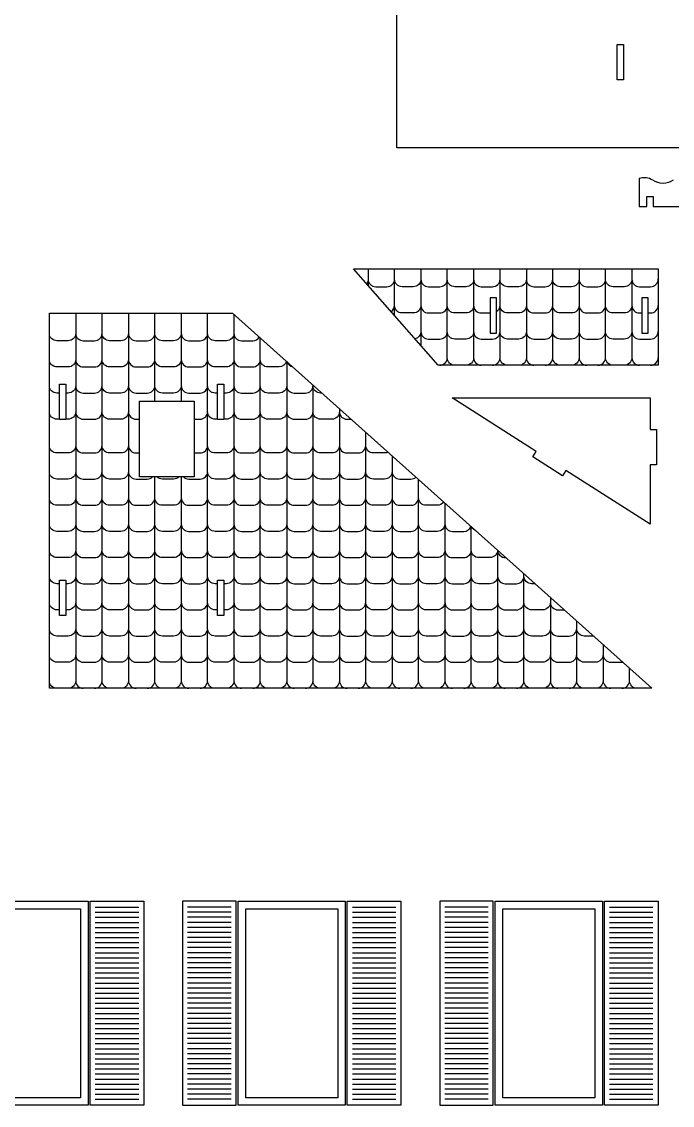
# Model space of a CAD drawing. Extents: x 9656 to 9770, y 1091 to 1154.
# Drawn here: x 9712.41 to 9725.29, y 1091.99 to 1113.43 of the extents above; entities that cross this region are included whole.
import ezdxf

# ---------------------------------------------------------------- set-up
doc = ezdxf.new("R2010")
doc.units = 0
doc.header["$MEASUREMENT"] = 0
doc.layers.add('LAYER_1', color=18, linetype='CONTINUOUS')

msp = doc.modelspace()

# ---------------------------------------------------------------- linework, layer by layer
at = {"layer": 'LAYER_1'}
for points in [[(9734.534, 1110.934), (9719.836, 1110.934), (9719.836, 1114.562), (9734.534, 1114.562)], [(9724.198, 1112.984), (9724.323, 1112.984), (9724.323, 1112.284), (9724.198, 1112.284)], [(9720.652, 1106.634), (9718.98, 1108.544), (9725.008, 1108.544), (9725.008, 1106.634)], [(9721.808, 1107.97), (9721.683, 1107.97), (9721.683, 1107.27), (9721.808, 1107.27)], [(9724.808, 1107.97), (9724.683, 1107.97), (9724.683, 1107.27), (9724.808, 1107.27)], [(9712.96, 1100.241), (9712.96, 1107.666), (9716.587, 1107.666), (9724.885, 1100.241)], [(9713.16, 1105.56), (9713.16, 1106.26), (9713.285, 1106.26), (9713.285, 1105.56)], [(9716.285, 1105.56), (9716.285, 1106.26), (9716.41, 1106.26), (9716.41, 1105.56)], [(9714.743, 1105.922), (9715.826, 1105.922), (9715.826, 1104.424), (9714.743, 1104.424)], [(9724.971, 1104.665), (9724.846, 1104.665), (9724.846, 1103.489), (9723.182, 1104.55), (9723.115, 1104.444), (9722.525, 1104.821), (9722.592, 1104.926), (9720.929, 1105.987), (9724.846, 1105.987), (9724.846, 1105.365), (9724.971, 1105.365)], [(9713.16, 1102.379), (9713.285, 1102.379), (9713.285, 1101.679), (9713.16, 1101.679)], [(9716.285, 1102.379), (9716.41, 1102.379), (9716.41, 1101.679), (9716.285, 1101.679)], [(9713.729, 1096.029), (9713.729, 1091.989), (9711.609, 1091.989), (9711.609, 1096.029)], [(9711.759, 1095.879), (9713.579, 1095.879), (9713.579, 1092.139), (9711.759, 1092.139)], [(9713.769, 1096.029), (9714.829, 1096.029), (9714.829, 1091.989), (9713.769, 1091.989)], [(9716.656, 1096.029), (9715.596, 1096.029), (9715.596, 1091.989), (9716.656, 1091.989)], [(9718.816, 1096.029), (9718.816, 1091.989), (9716.696, 1091.989), (9716.696, 1096.029)], [(9716.846, 1095.879), (9718.666, 1095.879), (9718.666, 1092.139), (9716.846, 1092.139)], [(9718.856, 1096.029), (9719.916, 1096.029), (9719.916, 1091.989), (9718.856, 1091.989)], [(9721.744, 1096.029), (9720.684, 1096.029), (9720.684, 1091.989), (9721.744, 1091.989)], [(9723.904, 1096.029), (9723.904, 1091.989), (9721.784, 1091.989), (9721.784, 1096.029)], [(9721.934, 1095.879), (9723.754, 1095.879), (9723.754, 1092.139), (9721.934, 1092.139)], [(9723.944, 1096.029), (9725.004, 1096.029), (9725.004, 1091.989), (9723.944, 1091.989)]]:
    msp.add_lwpolyline(points, close=True, dxfattribs=at)
for points in [[(9725.307, 1110.295, -0.300981), (9724.899, 1110.295, 0.236244), (9724.632, 1110.327), (9724.632, 1109.773), (9724.782, 1109.773), (9724.782, 1109.973), (9724.907, 1109.973), (9724.907, 1109.773), (9727.782, 1109.773)], [(9720.684, 1106.634, 0.414214), (9720.834, 1106.784), (9720.834, 1108.544)], [(9721.356, 1108.544), (9721.356, 1106.784, 0.414214), (9721.506, 1106.634)], [(9722.028, 1106.634, -0.414214), (9721.878, 1106.784), (9721.878, 1108.544)], [(9722.399, 1108.544), (9722.399, 1106.784, 0.414214), (9722.549, 1106.634)], [(9723.071, 1106.634, -0.414214), (9722.921, 1106.784), (9722.921, 1108.544)], [(9723.443, 1108.544), (9723.443, 1106.784, -0.414214), (9723.293, 1106.634)], [(9723.815, 1106.634, 0.414214), (9723.965, 1106.784), (9723.965, 1108.544)], [(9724.487, 1108.544), (9724.487, 1106.784, -0.414214), (9724.337, 1106.634)], [(9719.268, 1108.337, -0.159509), (9719.239, 1108.248)], [(9719.268, 1108.337, 0.414214), (9719.418, 1108.187), (9719.64, 1108.187, 0.414214), (9719.79, 1108.337)], [(9720.312, 1108.337, -0.414214), (9720.162, 1108.187), (9719.94, 1108.187, -0.414214), (9719.79, 1108.337)], [(9720.312, 1108.337, 0.414214), (9720.462, 1108.187), (9720.684, 1108.187, 0.414214), (9720.834, 1108.337)], [(9721.356, 1108.337, -0.414214), (9721.206, 1108.187), (9720.984, 1108.187, -0.414214), (9720.834, 1108.337)], [(9721.356, 1108.337, 0.414214), (9721.506, 1108.187), (9721.728, 1108.187, 0.414214), (9721.878, 1108.337)], [(9722.399, 1108.337, -0.414214), (9722.249, 1108.187), (9722.028, 1108.187, -0.414214), (9721.878, 1108.337)], [(9722.399, 1108.337, 0.414214), (9722.549, 1108.187), (9722.771, 1108.187, 0.414214), (9722.921, 1108.337)], [(9723.443, 1108.337, -0.414214), (9723.293, 1108.187), (9723.071, 1108.187, -0.414214), (9722.921, 1108.337)], [(9723.443, 1108.337, 0.414214), (9723.593, 1108.187), (9723.815, 1108.187, 0.414214), (9723.965, 1108.337)], [(9724.487, 1108.337, -0.414214), (9724.337, 1108.187), (9724.115, 1108.187, -0.414214), (9723.965, 1108.337)], [(9724.487, 1108.337, 0.414214), (9724.637, 1108.187), (9724.858, 1108.187, 0.414214), (9725.008, 1108.337)], [(9713.481, 1107.666), (9713.481, 1100.391, 0.414214), (9713.631, 1100.241)], [(9714.153, 1100.241, -0.414214), (9714.003, 1100.391), (9714.003, 1107.666)], [(9714.525, 1107.666), (9714.525, 1100.391, 0.414214), (9714.675, 1100.241)], [(9716.241, 1100.241, -0.414214), (9716.091, 1100.391), (9716.091, 1107.666)], [(9716.612, 1107.643), (9716.612, 1100.391, 0.414214), (9716.762, 1100.241)], [(9719.724, 1107.695, 0.249891), (9719.79, 1107.819)], [(9720.312, 1107.819, -0.414214), (9720.162, 1107.669), (9719.94, 1107.669, -0.414214), (9719.79, 1107.819)], [(9720.312, 1107.819, 0.414214), (9720.462, 1107.669), (9720.684, 1107.669, 0.414214), (9720.834, 1107.819)], [(9721.356, 1107.819, -0.414214), (9721.206, 1107.669), (9720.984, 1107.669, -0.414214), (9720.834, 1107.819)], [(9721.356, 1107.819, 0.414214), (9721.506, 1107.669), (9721.683, 1107.669)], [(9721.808, 1107.693, 0.255564), (9721.878, 1107.819)], [(9722.399, 1107.819, -0.414214), (9722.249, 1107.669), (9722.028, 1107.669, -0.414214), (9721.878, 1107.819)], [(9722.399, 1107.819, 0.414214), (9722.549, 1107.669), (9722.771, 1107.669, 0.414214), (9722.921, 1107.819)], [(9723.443, 1107.819, -0.414214), (9723.293, 1107.669), (9723.071, 1107.669, -0.414214), (9722.921, 1107.819)], [(9723.443, 1107.819, 0.414214), (9723.593, 1107.669), (9723.815, 1107.669, 0.414214), (9723.965, 1107.819)], [(9724.487, 1107.819, -0.414214), (9724.337, 1107.669), (9724.115, 1107.669, -0.414214), (9723.965, 1107.819)], [(9724.487, 1107.819, 0.414214), (9724.637, 1107.669), (9724.683, 1107.669)], [(9724.808, 1107.669), (9724.858, 1107.669, 0.414214), (9725.008, 1107.819)], [(9713.481, 1107.268, -0.414214), (9713.331, 1107.118), (9713.11, 1107.118, -0.414214), (9712.96, 1107.268)], [(9713.481, 1107.268, 0.414214), (9713.631, 1107.118), (9713.853, 1107.118, 0.414214), (9714.003, 1107.268)], [(9714.525, 1107.268, -0.414214), (9714.375, 1107.118), (9714.153, 1107.118, -0.414214), (9714.003, 1107.268)], [(9714.525, 1107.268, 0.414214), (9714.675, 1107.118), (9714.897, 1107.118, 0.414214), (9715.047, 1107.268)], [(9715.569, 1107.268, -0.414214), (9715.419, 1107.118), (9715.197, 1107.118, -0.414214), (9715.047, 1107.268)], [(9715.569, 1107.268, 0.414214), (9715.719, 1107.118), (9715.941, 1107.118, 0.414214), (9716.091, 1107.268)], [(9716.612, 1107.268, -0.414214), (9716.462, 1107.118), (9716.241, 1107.118, -0.414214), (9716.091, 1107.268)], [(9716.612, 1107.268, 0.414214), (9716.762, 1107.118), (9716.984, 1107.118, 0.26914), (9717.114, 1107.194)], [(9720.312, 1107.302, -0.349089), (9720.196, 1107.156)], [(9720.312, 1107.302, 0.414214), (9720.462, 1107.152), (9720.684, 1107.152, 0.414214), (9720.834, 1107.302)], [(9721.356, 1107.302, -0.414214), (9721.206, 1107.152), (9720.984, 1107.152, -0.414214), (9720.834, 1107.302)], [(9721.356, 1107.302, 0.414214), (9721.506, 1107.152), (9721.728, 1107.152, 0.414214), (9721.878, 1107.302)], [(9722.399, 1107.302, -0.414214), (9722.249, 1107.152), (9722.028, 1107.152, -0.414214), (9721.878, 1107.302)], [(9722.399, 1107.302, 0.414214), (9722.549, 1107.152), (9722.771, 1107.152, 0.414214), (9722.921, 1107.302)], [(9723.443, 1107.302, -0.414214), (9723.293, 1107.152), (9723.071, 1107.152, -0.414214), (9722.921, 1107.302)], [(9723.443, 1107.302, 0.414214), (9723.593, 1107.152), (9723.815, 1107.152, 0.414214), (9723.965, 1107.302)], [(9724.487, 1107.302, -0.414214), (9724.337, 1107.152), (9724.115, 1107.152, -0.414214), (9723.965, 1107.302)], [(9724.487, 1107.302, 0.414214), (9724.637, 1107.152), (9724.858, 1107.152, 0.414214), (9725.008, 1107.302)], [(9716.984, 1100.241, 0.414214), (9717.134, 1100.391), (9717.134, 1107.176)], [(9720.984, 1106.634, -0.414214), (9720.834, 1106.784)], [(9721.356, 1106.784, -0.414214), (9721.206, 1106.634)], [(9721.728, 1106.634, 0.414214), (9721.878, 1106.784)], [(9722.399, 1106.784, -0.414214), (9722.249, 1106.634)], [(9722.771, 1106.634, 0.414214), (9722.921, 1106.784)], [(9723.443, 1106.784, 0.414214), (9723.593, 1106.634)], [(9724.115, 1106.634, -0.414214), (9723.965, 1106.784)], [(9724.487, 1106.784, 0.414214), (9724.637, 1106.634)], [(9724.858, 1106.634, 0.414214), (9725.008, 1106.784)], [(9713.481, 1106.751, -0.414214), (9713.331, 1106.601), (9713.11, 1106.601, -0.414214), (9712.96, 1106.751)], [(9713.481, 1106.751, 0.414214), (9713.631, 1106.601), (9713.853, 1106.601, 0.414214), (9714.003, 1106.751)], [(9714.525, 1106.751, -0.414214), (9714.375, 1106.601), (9714.153, 1106.601, -0.414214), (9714.003, 1106.751)], [(9714.525, 1106.751, 0.414214), (9714.675, 1106.601), (9714.897, 1106.601, 0.414214), (9715.047, 1106.751)], [(9715.569, 1106.751, -0.414214), (9715.419, 1106.601), (9715.197, 1106.601, -0.414214), (9715.047, 1106.751)], [(9715.569, 1106.751, 0.414214), (9715.719, 1106.601), (9715.941, 1106.601, 0.414214), (9716.091, 1106.751)], [(9716.612, 1106.751, -0.414214), (9716.462, 1106.601), (9716.241, 1106.601, -0.414214), (9716.091, 1106.751)], [(9716.612, 1106.751, 0.414214), (9716.762, 1106.601), (9716.984, 1106.601, 0.414214), (9717.134, 1106.751)], [(9717.651, 1106.714, -0.342363), (9717.506, 1106.601), (9717.284, 1106.601, -0.414214), (9717.134, 1106.751)], [(9717.656, 1106.709), (9717.656, 1100.391, 0.414214), (9717.806, 1100.241)], [(9717.664, 1106.702, 0.260244), (9717.773, 1106.605)], [(9713.16, 1106.083), (9713.11, 1106.083, -0.414214), (9712.96, 1106.233)], [(9713.481, 1106.233, -0.414214), (9713.331, 1106.083), (9713.285, 1106.083)], [(9713.481, 1106.233, 0.414214), (9713.631, 1106.083), (9713.853, 1106.083, 0.414214), (9714.003, 1106.233)], [(9714.525, 1106.233, -0.414214), (9714.375, 1106.083), (9714.153, 1106.083, -0.414214), (9714.003, 1106.233)], [(9714.525, 1106.233, 0.414214), (9714.675, 1106.083), (9714.897, 1106.083, 0.414214), (9715.047, 1106.233)], [(9715.569, 1106.233, -0.414214), (9715.419, 1106.083), (9715.197, 1106.083, -0.414214), (9715.047, 1106.233)], [(9715.569, 1106.233, 0.414214), (9715.719, 1106.083), (9715.941, 1106.083, 0.414214), (9716.091, 1106.233)], [(9716.285, 1106.083), (9716.241, 1106.083, -0.414214), (9716.091, 1106.233)], [(9716.612, 1106.233, -0.414214), (9716.462, 1106.083), (9716.41, 1106.083)], [(9716.612, 1106.233, 0.414214), (9716.762, 1106.083), (9716.984, 1106.083, 0.414214), (9717.134, 1106.233)], [(9717.656, 1106.233, -0.414214), (9717.506, 1106.083), (9717.284, 1106.083, -0.414214), (9717.134, 1106.233)], [(9717.656, 1106.233, 0.414214), (9717.806, 1106.083), (9718.028, 1106.083, 0.414214), (9718.178, 1106.233)], [(9718.028, 1100.241, 0.414214), (9718.178, 1100.391), (9718.178, 1106.242)], [(9718.356, 1106.083), (9718.328, 1106.083, -0.414214), (9718.178, 1106.233)], [(9713.16, 1105.566), (9713.11, 1105.566, -0.414214), (9712.96, 1105.716)], [(9713.481, 1105.716, -0.414214), (9713.331, 1105.566), (9713.285, 1105.566)], [(9713.481, 1105.716, 0.414214), (9713.631, 1105.566), (9713.853, 1105.566, 0.414214), (9714.003, 1105.716)], [(9714.525, 1105.716, -0.414214), (9714.375, 1105.566), (9714.153, 1105.566, -0.414214), (9714.003, 1105.716)], [(9714.525, 1105.716, 0.414214), (9714.675, 1105.566), (9714.743, 1105.566)], [(9715.826, 1105.566), (9715.941, 1105.566, 0.414214), (9716.091, 1105.716)], [(9716.285, 1105.566), (9716.241, 1105.566, -0.414214), (9716.091, 1105.716)], [(9716.612, 1105.716, -0.414214), (9716.462, 1105.566), (9716.41, 1105.566)], [(9716.612, 1105.716, 0.414214), (9716.762, 1105.566), (9716.984, 1105.566, 0.414214), (9717.134, 1105.716)], [(9717.656, 1105.716, -0.414214), (9717.506, 1105.566), (9717.284, 1105.566, -0.414214), (9717.134, 1105.716)], [(9717.656, 1105.716, 0.414214), (9717.806, 1105.566), (9718.028, 1105.566, 0.414214), (9718.178, 1105.716)], [(9718.7, 1105.716, -0.414214), (9718.55, 1105.566), (9718.328, 1105.566, -0.414214), (9718.178, 1105.716)], [(9718.7, 1105.776), (9718.7, 1100.391, -0.414214), (9718.55, 1100.241)], [(9718.7, 1105.716, 0.414214), (9718.85, 1105.566), (9718.934, 1105.566)], [(9719.071, 1100.241, 0.414214), (9719.221, 1100.391), (9719.221, 1105.309)], [(9713.481, 1105.048, -0.414214), (9713.331, 1104.898), (9713.11, 1104.898, -0.414214), (9712.96, 1105.048)], [(9713.481, 1105.048, 0.414214), (9713.631, 1104.898), (9713.853, 1104.898, 0.414214), (9714.003, 1105.048)], [(9714.525, 1105.048, -0.414214), (9714.375, 1104.898), (9714.153, 1104.898, -0.414214), (9714.003, 1105.048)], [(9714.525, 1105.048, 0.414214), (9714.675, 1104.898), (9714.743, 1104.898)], [(9715.826, 1104.898), (9715.941, 1104.898, 0.414214), (9716.091, 1105.048)], [(9716.612, 1105.048, -0.414214), (9716.462, 1104.898), (9716.241, 1104.898, -0.414214), (9716.091, 1105.048)], [(9716.612, 1105.048, 0.414214), (9716.762, 1104.898), (9716.984, 1104.898, 0.414214), (9717.134, 1105.048)], [(9717.656, 1105.048, -0.414214), (9717.506, 1104.898), (9717.284, 1104.898, -0.414214), (9717.134, 1105.048)], [(9717.656, 1105.048, 0.414214), (9717.806, 1104.898), (9718.028, 1104.898, 0.414214), (9718.178, 1105.048)], [(9718.7, 1105.048, -0.414214), (9718.55, 1104.898), (9718.328, 1104.898, -0.414214), (9718.178, 1105.048)], [(9718.7, 1105.048, 0.414214), (9718.85, 1104.898), (9719.071, 1104.898, 0.414214), (9719.221, 1105.048)], [(9719.662, 1104.915, -0.118653), (9719.593, 1104.898), (9719.371, 1104.898, -0.414214), (9719.221, 1105.048)], [(9719.743, 1104.842), (9719.743, 1100.391, 0.414214), (9719.893, 1100.241)], [(9713.481, 1104.531, -0.414214), (9713.331, 1104.381), (9713.11, 1104.381, -0.414214), (9712.96, 1104.531)], [(9713.481, 1104.531, 0.414214), (9713.631, 1104.381), (9713.853, 1104.381, 0.414214), (9714.003, 1104.531)], [(9714.525, 1104.531, -0.414214), (9714.375, 1104.381), (9714.153, 1104.381, -0.414214), (9714.003, 1104.531)], [(9714.525, 1104.531, 0.414214), (9714.675, 1104.381), (9714.897, 1104.381, 0.197346), (9715.002, 1104.424)], [(9715.197, 1100.241, -0.414214), (9715.047, 1100.391), (9715.047, 1104.424)], [(9715.524, 1104.424, -0.197346), (9715.419, 1104.381), (9715.197, 1104.381, -0.197346), (9715.091, 1104.424)], [(9715.569, 1104.424), (9715.569, 1100.391, 0.414214), (9715.719, 1100.241)], [(9715.613, 1104.424, 0.197346), (9715.719, 1104.381), (9715.941, 1104.381, 0.414214), (9716.091, 1104.531)], [(9716.612, 1104.531, -0.414214), (9716.462, 1104.381), (9716.241, 1104.381, -0.414214), (9716.091, 1104.531)], [(9716.612, 1104.531, 0.414214), (9716.762, 1104.381), (9716.984, 1104.381, 0.414214), (9717.134, 1104.531)], [(9717.656, 1104.531, -0.414214), (9717.506, 1104.381), (9717.284, 1104.381, -0.414214), (9717.134, 1104.531)], [(9717.656, 1104.531, 0.414214), (9717.806, 1104.381), (9718.028, 1104.381, 0.414214), (9718.178, 1104.531)], [(9718.7, 1104.531, -0.414214), (9718.55, 1104.381), (9718.328, 1104.381, -0.414214), (9718.178, 1104.531)], [(9718.7, 1104.531, 0.414214), (9718.85, 1104.381), (9719.071, 1104.381, 0.414214), (9719.221, 1104.531)], [(9719.743, 1104.531, -0.414214), (9719.593, 1104.381), (9719.371, 1104.381, -0.414214), (9719.221, 1104.531)], [(9719.743, 1104.531, 0.414214), (9719.893, 1104.381), (9720.115, 1104.381, 0.185005), (9720.215, 1104.419)], [(9720.415, 1100.241, -0.414214), (9720.265, 1100.391), (9720.265, 1104.375)], [(9713.481, 1104.013, -0.414214), (9713.331, 1103.863), (9713.11, 1103.863, -0.414214), (9712.96, 1104.013)], [(9713.481, 1104.013, 0.414214), (9713.631, 1103.863), (9713.853, 1103.863, 0.414214), (9714.003, 1104.013)], [(9714.525, 1104.013, -0.414214), (9714.375, 1103.863), (9714.153, 1103.863, -0.414214), (9714.003, 1104.013)], [(9714.525, 1104.013, 0.414214), (9714.675, 1103.863), (9714.897, 1103.863, 0.414214), (9715.047, 1104.013)], [(9715.569, 1104.013, -0.414214), (9715.419, 1103.863), (9715.197, 1103.863, -0.414214), (9715.047, 1104.013)], [(9715.569, 1104.013, 0.414214), (9715.719, 1103.863), (9715.941, 1103.863, 0.414214), (9716.091, 1104.013)], [(9716.612, 1104.013, -0.414214), (9716.462, 1103.863), (9716.241, 1103.863, -0.414214), (9716.091, 1104.013)], [(9716.612, 1104.013, 0.414214), (9716.762, 1103.863), (9716.984, 1103.863, 0.414214), (9717.134, 1104.013)], [(9717.656, 1104.013, -0.414214), (9717.506, 1103.863), (9717.284, 1103.863, -0.414214), (9717.134, 1104.013)], [(9717.656, 1104.013, 0.414214), (9717.806, 1103.863), (9718.028, 1103.863, 0.414214), (9718.178, 1104.013)], [(9718.7, 1104.013, -0.414214), (9718.55, 1103.863), (9718.328, 1103.863, -0.414214), (9718.178, 1104.013)], [(9718.7, 1104.013, 0.414214), (9718.85, 1103.863), (9719.071, 1103.863, 0.414214), (9719.221, 1104.013)], [(9719.743, 1104.013, -0.414214), (9719.593, 1103.863), (9719.371, 1103.863, -0.414214), (9719.221, 1104.013)], [(9719.743, 1104.013, 0.414214), (9719.893, 1103.863), (9720.115, 1103.863, 0.414214), (9720.265, 1104.013)], [(9720.762, 1103.93, -0.251013), (9720.637, 1103.863), (9720.415, 1103.863, -0.414214), (9720.265, 1104.013)], [(9720.787, 1103.908), (9720.787, 1100.391, -0.414214), (9720.637, 1100.241)], [(9713.481, 1103.496, -0.414214), (9713.331, 1103.346), (9713.11, 1103.346, -0.414214), (9712.96, 1103.496)], [(9713.481, 1103.496, 0.414214), (9713.631, 1103.346), (9713.853, 1103.346, 0.414214), (9714.003, 1103.496)], [(9714.525, 1103.496, -0.414214), (9714.375, 1103.346), (9714.153, 1103.346, -0.414214), (9714.003, 1103.496)], [(9714.525, 1103.496, 0.414214), (9714.675, 1103.346), (9714.897, 1103.346, 0.414214), (9715.047, 1103.496)], [(9715.569, 1103.496, -0.414214), (9715.419, 1103.346), (9715.197, 1103.346, -0.414214), (9715.047, 1103.496)], [(9715.569, 1103.496, 0.414214), (9715.719, 1103.346), (9715.941, 1103.346, 0.414214), (9716.091, 1103.496)], [(9716.612, 1103.496, -0.414214), (9716.462, 1103.346), (9716.241, 1103.346, -0.414214), (9716.091, 1103.496)], [(9716.612, 1103.496, 0.414214), (9716.762, 1103.346), (9716.984, 1103.346, 0.414214), (9717.134, 1103.496)], [(9717.656, 1103.496, -0.414214), (9717.506, 1103.346), (9717.284, 1103.346, -0.414214), (9717.134, 1103.496)], [(9717.656, 1103.496, 0.414214), (9717.806, 1103.346), (9718.028, 1103.346, 0.414214), (9718.178, 1103.496)], [(9718.7, 1103.496, -0.414214), (9718.55, 1103.346), (9718.328, 1103.346, -0.414214), (9718.178, 1103.496)], [(9718.7, 1103.496, 0.414214), (9718.85, 1103.346), (9719.071, 1103.346, 0.414214), (9719.221, 1103.496)], [(9719.743, 1103.496, -0.414214), (9719.593, 1103.346), (9719.371, 1103.346, -0.414214), (9719.221, 1103.496)], [(9719.743, 1103.496, 0.414214), (9719.893, 1103.346), (9720.115, 1103.346, 0.414214), (9720.265, 1103.496)], [(9720.787, 1103.496, -0.414214), (9720.637, 1103.346), (9720.415, 1103.346, -0.414214), (9720.265, 1103.496)], [(9720.787, 1103.496, 0.414214), (9720.937, 1103.346), (9721.159, 1103.346, 0.321837), (9721.301, 1103.448)], [(9721.159, 1100.241, 0.414214), (9721.309, 1100.391), (9721.309, 1103.441)], [(9721.403, 1103.357, -0.175897), (9721.327, 1103.425)], [(9713.481, 1102.978, -0.414214), (9713.331, 1102.828), (9713.11, 1102.828, -0.414214), (9712.96, 1102.978)], [(9713.481, 1102.978, 0.414214), (9713.631, 1102.828), (9713.853, 1102.828, 0.414214), (9714.003, 1102.978)], [(9714.525, 1102.978, -0.414214), (9714.375, 1102.828), (9714.153, 1102.828, -0.414214), (9714.003, 1102.978)], [(9714.525, 1102.978, 0.414214), (9714.675, 1102.828), (9714.897, 1102.828, 0.414214), (9715.047, 1102.978)], [(9715.569, 1102.978, -0.414214), (9715.419, 1102.828), (9715.197, 1102.828, -0.414214), (9715.047, 1102.978)], [(9715.569, 1102.978, 0.414214), (9715.719, 1102.828), (9715.941, 1102.828, 0.414214), (9716.091, 1102.978)], [(9716.612, 1102.978, -0.414214), (9716.462, 1102.828), (9716.241, 1102.828, -0.414214), (9716.091, 1102.978)], [(9716.612, 1102.978, 0.414214), (9716.762, 1102.828), (9716.984, 1102.828, 0.414214), (9717.134, 1102.978)], [(9717.656, 1102.978, -0.414214), (9717.506, 1102.828), (9717.284, 1102.828, -0.414214), (9717.134, 1102.978)], [(9717.656, 1102.978, 0.414214), (9717.806, 1102.828), (9718.028, 1102.828, 0.414214), (9718.178, 1102.978)], [(9718.7, 1102.978, -0.414214), (9718.55, 1102.828), (9718.328, 1102.828, -0.414214), (9718.178, 1102.978)], [(9718.7, 1102.978, 0.414214), (9718.85, 1102.828), (9719.071, 1102.828, 0.414214), (9719.221, 1102.978)], [(9719.743, 1102.978, -0.414214), (9719.593, 1102.828), (9719.371, 1102.828, -0.414214), (9719.221, 1102.978)], [(9719.743, 1102.978, 0.414214), (9719.893, 1102.828), (9720.115, 1102.828, 0.414214), (9720.265, 1102.978)], [(9720.787, 1102.978, -0.414214), (9720.637, 1102.828), (9720.415, 1102.828, -0.414214), (9720.265, 1102.978)], [(9720.787, 1102.978, 0.414214), (9720.937, 1102.828), (9721.159, 1102.828, 0.414214), (9721.309, 1102.978)], [(9721.83, 1102.974, -0.405747), (9721.681, 1102.828), (9721.459, 1102.828, -0.414214), (9721.309, 1102.978)], [(9721.831, 1102.978), (9721.831, 1100.391, 0.414214), (9721.981, 1100.241)], [(9721.831, 1102.974, 0.405523), (9721.981, 1102.828), (9721.993, 1102.828)], [(9722.202, 1100.241, 0.414214), (9722.352, 1100.391), (9722.352, 1102.507)], [(9713.16, 1102.311), (9713.11, 1102.311, -0.414214), (9712.96, 1102.461)], [(9713.481, 1102.461, -0.414214), (9713.331, 1102.311), (9713.285, 1102.311)], [(9713.481, 1102.461, 0.414214), (9713.631, 1102.311), (9713.853, 1102.311, 0.414214), (9714.003, 1102.461)], [(9714.525, 1102.461, -0.414214), (9714.375, 1102.311), (9714.153, 1102.311, -0.414214), (9714.003, 1102.461)], [(9714.525, 1102.461, 0.414214), (9714.675, 1102.311), (9714.897, 1102.311, 0.414214), (9715.047, 1102.461)], [(9715.569, 1102.461, -0.414214), (9715.419, 1102.311), (9715.197, 1102.311, -0.414214), (9715.047, 1102.461)], [(9715.569, 1102.461, 0.414214), (9715.719, 1102.311), (9715.941, 1102.311, 0.414214), (9716.091, 1102.461)], [(9716.285, 1102.311), (9716.241, 1102.311, -0.414214), (9716.091, 1102.461)], [(9716.612, 1102.461, -0.414214), (9716.462, 1102.311), (9716.41, 1102.311)], [(9716.612, 1102.461, 0.414214), (9716.762, 1102.311), (9716.984, 1102.311, 0.414214), (9717.134, 1102.461)], [(9717.656, 1102.461, -0.414214), (9717.506, 1102.311), (9717.284, 1102.311, -0.414214), (9717.134, 1102.461)], [(9717.656, 1102.461, 0.414214), (9717.806, 1102.311), (9718.028, 1102.311, 0.414214), (9718.178, 1102.461)], [(9718.7, 1102.461, -0.414214), (9718.55, 1102.311), (9718.328, 1102.311, -0.414214), (9718.178, 1102.461)], [(9718.7, 1102.461, 0.414214), (9718.85, 1102.311), (9719.071, 1102.311, 0.414214), (9719.221, 1102.461)], [(9719.743, 1102.461, -0.414214), (9719.593, 1102.311), (9719.371, 1102.311, -0.414214), (9719.221, 1102.461)], [(9719.743, 1102.461, 0.414214), (9719.893, 1102.311), (9720.115, 1102.311, 0.414214), (9720.265, 1102.461)], [(9720.787, 1102.461, -0.414214), (9720.637, 1102.311), (9720.415, 1102.311, -0.414214), (9720.265, 1102.461)], [(9720.787, 1102.461, 0.414214), (9720.937, 1102.311), (9721.159, 1102.311, 0.414214), (9721.309, 1102.461)], [(9721.831, 1102.461, -0.414214), (9721.681, 1102.311), (9721.459, 1102.311, -0.414214), (9721.309, 1102.461)], [(9721.831, 1102.461, 0.414214), (9721.981, 1102.311), (9722.202, 1102.311, 0.414214), (9722.352, 1102.461)], [(9722.572, 1102.311), (9722.502, 1102.311, -0.414214), (9722.352, 1102.461)], [(9722.874, 1102.04), (9722.874, 1100.391, -0.414214), (9722.724, 1100.241)], [(9713.16, 1101.793), (9713.11, 1101.793, -0.414214), (9712.96, 1101.943)], [(9713.481, 1101.943, -0.414214), (9713.331, 1101.793), (9713.285, 1101.793)], [(9713.481, 1101.943, 0.414214), (9713.631, 1101.793), (9713.853, 1101.793, 0.414214), (9714.003, 1101.943)], [(9714.525, 1101.943, -0.414214), (9714.375, 1101.793), (9714.153, 1101.793, -0.414214), (9714.003, 1101.943)], [(9714.525, 1101.943, 0.414214), (9714.675, 1101.793), (9714.897, 1101.793, 0.414214), (9715.047, 1101.943)], [(9715.569, 1101.943, -0.414214), (9715.419, 1101.793), (9715.197, 1101.793, -0.414214), (9715.047, 1101.943)], [(9715.569, 1101.943, 0.414214), (9715.719, 1101.793), (9715.941, 1101.793, 0.414214), (9716.091, 1101.943)], [(9716.285, 1101.793), (9716.241, 1101.793, -0.414214), (9716.091, 1101.943)], [(9716.612, 1101.943, -0.414214), (9716.462, 1101.793), (9716.41, 1101.793)], [(9716.612, 1101.943, 0.414214), (9716.762, 1101.793), (9716.984, 1101.793, 0.414214), (9717.134, 1101.943)], [(9717.656, 1101.943, -0.414214), (9717.506, 1101.793), (9717.284, 1101.793, -0.414214), (9717.134, 1101.943)], [(9717.656, 1101.943, 0.414214), (9717.806, 1101.793), (9718.028, 1101.793, 0.414214), (9718.178, 1101.943)], [(9718.7, 1101.943, -0.414214), (9718.55, 1101.793), (9718.328, 1101.793, -0.414214), (9718.178, 1101.943)], [(9718.7, 1101.943, 0.414214), (9718.85, 1101.793), (9719.071, 1101.793, 0.414214), (9719.221, 1101.943)], [(9719.743, 1101.943, -0.414214), (9719.593, 1101.793), (9719.371, 1101.793, -0.414214), (9719.221, 1101.943)], [(9719.743, 1101.943, 0.414214), (9719.893, 1101.793), (9720.115, 1101.793, 0.414214), (9720.265, 1101.943)], [(9720.787, 1101.943, -0.414214), (9720.637, 1101.793), (9720.415, 1101.793, -0.414214), (9720.265, 1101.943)], [(9720.787, 1101.943, 0.414214), (9720.937, 1101.793), (9721.159, 1101.793, 0.414214), (9721.309, 1101.943)], [(9721.831, 1101.943, -0.414214), (9721.681, 1101.793), (9721.459, 1101.793, -0.414214), (9721.309, 1101.943)], [(9721.831, 1101.943, 0.414214), (9721.981, 1101.793), (9722.202, 1101.793, 0.414214), (9722.352, 1101.943)], [(9722.874, 1101.943, -0.414214), (9722.724, 1101.793), (9722.502, 1101.793, -0.414214), (9722.352, 1101.943)], [(9722.874, 1101.943, 0.414214), (9723.024, 1101.793), (9723.15, 1101.793)], [(9713.481, 1101.426, -0.414214), (9713.331, 1101.276), (9713.11, 1101.276, -0.414214), (9712.96, 1101.426)], [(9713.481, 1101.426, 0.414214), (9713.631, 1101.276), (9713.853, 1101.276, 0.414214), (9714.003, 1101.426)], [(9714.525, 1101.426, -0.414214), (9714.375, 1101.276), (9714.153, 1101.276, -0.414214), (9714.003, 1101.426)], [(9714.525, 1101.426, 0.414214), (9714.675, 1101.276), (9714.897, 1101.276, 0.414214), (9715.047, 1101.426)], [(9715.569, 1101.426, -0.414214), (9715.419, 1101.276), (9715.197, 1101.276, -0.414214), (9715.047, 1101.426)], [(9715.569, 1101.426, 0.414214), (9715.719, 1101.276), (9715.941, 1101.276, 0.414214), (9716.091, 1101.426)], [(9716.612, 1101.426, -0.414214), (9716.462, 1101.276), (9716.241, 1101.276, -0.414214), (9716.091, 1101.426)], [(9716.612, 1101.426, 0.414214), (9716.762, 1101.276), (9716.984, 1101.276, 0.414214), (9717.134, 1101.426)], [(9717.656, 1101.426, -0.414214), (9717.506, 1101.276), (9717.284, 1101.276, -0.414214), (9717.134, 1101.426)], [(9717.656, 1101.426, 0.414214), (9717.806, 1101.276), (9718.028, 1101.276, 0.414214), (9718.178, 1101.426)], [(9718.7, 1101.426, -0.414214), (9718.55, 1101.276), (9718.328, 1101.276, -0.414214), (9718.178, 1101.426)], [(9718.7, 1101.426, 0.414214), (9718.85, 1101.276), (9719.071, 1101.276, 0.414214), (9719.221, 1101.426)], [(9719.743, 1101.426, -0.414214), (9719.593, 1101.276), (9719.371, 1101.276, -0.414214), (9719.221, 1101.426)], [(9719.743, 1101.426, 0.414214), (9719.893, 1101.276), (9720.115, 1101.276, 0.414214), (9720.265, 1101.426)], [(9720.787, 1101.426, -0.414214), (9720.637, 1101.276), (9720.415, 1101.276, -0.414214), (9720.265, 1101.426)], [(9720.787, 1101.426, 0.414214), (9720.937, 1101.276), (9721.159, 1101.276, 0.414214), (9721.309, 1101.426)], [(9721.831, 1101.426, -0.414214), (9721.681, 1101.276), (9721.459, 1101.276, -0.414214), (9721.309, 1101.426)], [(9721.831, 1101.426, 0.414214), (9721.981, 1101.276), (9722.202, 1101.276, 0.414214), (9722.352, 1101.426)], [(9722.874, 1101.426, -0.414214), (9722.724, 1101.276), (9722.502, 1101.276, -0.414214), (9722.352, 1101.426)], [(9722.874, 1101.426, 0.414214), (9723.024, 1101.276), (9723.246, 1101.276, 0.414214), (9723.396, 1101.426)], [(9723.246, 1100.241, 0.414214), (9723.396, 1100.391), (9723.396, 1101.573)], [(9723.728, 1101.276), (9723.546, 1101.276, -0.414214), (9723.396, 1101.426)], [(9723.918, 1101.106), (9723.918, 1100.391, 0.414214), (9724.068, 1100.241)], [(9713.481, 1100.908, -0.414214), (9713.331, 1100.758), (9713.11, 1100.758, -0.414214), (9712.96, 1100.908)], [(9713.481, 1100.908, 0.414214), (9713.631, 1100.758), (9713.853, 1100.758, 0.414214), (9714.003, 1100.908)], [(9714.525, 1100.908, -0.414214), (9714.375, 1100.758), (9714.153, 1100.758, -0.414214), (9714.003, 1100.908)], [(9714.525, 1100.908, 0.414214), (9714.675, 1100.758), (9714.897, 1100.758, 0.414214), (9715.047, 1100.908)], [(9715.569, 1100.908, -0.414214), (9715.419, 1100.758), (9715.197, 1100.758, -0.414214), (9715.047, 1100.908)], [(9715.569, 1100.908, 0.414214), (9715.719, 1100.758), (9715.941, 1100.758, 0.414214), (9716.091, 1100.908)], [(9716.612, 1100.908, -0.414214), (9716.462, 1100.758), (9716.241, 1100.758, -0.414214), (9716.091, 1100.908)], [(9716.612, 1100.908, 0.414214), (9716.762, 1100.758), (9716.984, 1100.758, 0.414214), (9717.134, 1100.908)], [(9717.656, 1100.908, -0.414214), (9717.506, 1100.758), (9717.284, 1100.758, -0.414214), (9717.134, 1100.908)], [(9717.656, 1100.908, 0.414214), (9717.806, 1100.758), (9718.028, 1100.758, 0.414214), (9718.178, 1100.908)], [(9718.7, 1100.908, -0.414214), (9718.55, 1100.758), (9718.328, 1100.758, -0.414214), (9718.178, 1100.908)], [(9718.7, 1100.908, 0.414214), (9718.85, 1100.758), (9719.071, 1100.758, 0.414214), (9719.221, 1100.908)], [(9719.743, 1100.908, -0.414214), (9719.593, 1100.758), (9719.371, 1100.758, -0.414214), (9719.221, 1100.908)], [(9719.743, 1100.908, 0.414214), (9719.893, 1100.758), (9720.115, 1100.758, 0.414214), (9720.265, 1100.908)], [(9720.787, 1100.908, -0.414214), (9720.637, 1100.758), (9720.415, 1100.758, -0.414214), (9720.265, 1100.908)], [(9720.787, 1100.908, 0.414214), (9720.937, 1100.758), (9721.159, 1100.758, 0.414214), (9721.309, 1100.908)], [(9721.831, 1100.908, -0.414214), (9721.681, 1100.758), (9721.459, 1100.758, -0.414214), (9721.309, 1100.908)], [(9721.831, 1100.908, 0.414214), (9721.981, 1100.758), (9722.202, 1100.758, 0.414214), (9722.352, 1100.908)], [(9722.874, 1100.908, -0.414214), (9722.724, 1100.758), (9722.502, 1100.758, -0.414214), (9722.352, 1100.908)], [(9722.874, 1100.908, 0.414214), (9723.024, 1100.758), (9723.246, 1100.758, 0.414214), (9723.396, 1100.908)], [(9723.918, 1100.908, -0.414214), (9723.768, 1100.758), (9723.546, 1100.758, -0.414214), (9723.396, 1100.908)], [(9723.918, 1100.908, 0.414214), (9724.068, 1100.758), (9724.29, 1100.758, 0.026777), (9724.306, 1100.759)], [(9724.59, 1100.241, -0.414214), (9724.44, 1100.391), (9724.44, 1100.639)], [(9713.11, 1100.241, -0.414214), (9712.96, 1100.391)], [(9713.481, 1100.391, -0.414214), (9713.331, 1100.241)], [(9713.853, 1100.241, 0.414214), (9714.003, 1100.391)], [(9714.525, 1100.391, -0.414214), (9714.375, 1100.241)], [(9714.897, 1100.241, 0.414214), (9715.047, 1100.391)], [(9715.569, 1100.391, -0.414214), (9715.419, 1100.241)], [(9715.941, 1100.241, 0.414214), (9716.091, 1100.391)], [(9716.612, 1100.391, -0.414214), (9716.462, 1100.241)], [(9717.284, 1100.241, -0.414214), (9717.134, 1100.391)], [(9717.656, 1100.391, -0.414214), (9717.506, 1100.241)], [(9718.328, 1100.241, -0.414214), (9718.178, 1100.391)], [(9718.7, 1100.391, 0.414214), (9718.85, 1100.241)], [(9719.371, 1100.241, -0.414214), (9719.221, 1100.391)], [(9719.743, 1100.391, -0.414214), (9719.593, 1100.241)], [(9720.115, 1100.241, 0.414214), (9720.265, 1100.391)], [(9720.787, 1100.391, 0.414214), (9720.937, 1100.241)], [(9721.459, 1100.241, -0.414214), (9721.309, 1100.391)], [(9721.831, 1100.391, -0.414214), (9721.681, 1100.241)], [(9722.502, 1100.241, -0.414214), (9722.352, 1100.391)], [(9722.874, 1100.391, 0.414214), (9723.024, 1100.241)], [(9723.546, 1100.241, -0.414214), (9723.396, 1100.391)], [(9723.918, 1100.391, -0.414214), (9723.768, 1100.241)], [(9724.29, 1100.241, 0.414214), (9724.44, 1100.391)], [(9724.871, 1100.253, -0.102653), (9724.811, 1100.241)]]:
    msp.add_lwpolyline(points, format="xyb", dxfattribs=at)
for points in [[(9719.268, 1108.544), (9719.268, 1108.215)], [(9719.79, 1107.619), (9719.79, 1108.544)], [(9720.312, 1108.544), (9720.312, 1107.023)], [(9715.047, 1105.922), (9715.047, 1107.666)], [(9715.569, 1107.666), (9715.569, 1105.922)], [(9713.869, 1095.909), (9714.729, 1095.909)], [(9716.556, 1095.909), (9715.696, 1095.909)], [(9718.956, 1095.909), (9719.816, 1095.909)], [(9721.644, 1095.909), (9720.784, 1095.909)], [(9724.044, 1095.909), (9724.904, 1095.909)], [(9713.869, 1095.809), (9714.729, 1095.809)], [(9713.869, 1095.709), (9714.729, 1095.709)], [(9713.869, 1095.609), (9714.729, 1095.609)], [(9716.556, 1095.809), (9715.696, 1095.809)], [(9716.556, 1095.709), (9715.696, 1095.709)], [(9716.556, 1095.609), (9715.696, 1095.609)], [(9718.956, 1095.809), (9719.816, 1095.809)], [(9718.956, 1095.709), (9719.816, 1095.709)], [(9718.956, 1095.609), (9719.816, 1095.609)], [(9721.644, 1095.809), (9720.784, 1095.809)], [(9721.644, 1095.709), (9720.784, 1095.709)], [(9721.644, 1095.609), (9720.784, 1095.609)], [(9724.044, 1095.809), (9724.904, 1095.809)], [(9724.044, 1095.709), (9724.904, 1095.709)], [(9724.044, 1095.609), (9724.904, 1095.609)], [(9713.869, 1095.509), (9714.729, 1095.509)], [(9713.869, 1095.409), (9714.729, 1095.409)], [(9716.556, 1095.509), (9715.696, 1095.509)], [(9716.556, 1095.409), (9715.696, 1095.409)], [(9718.956, 1095.509), (9719.816, 1095.509)], [(9718.956, 1095.409), (9719.816, 1095.409)], [(9721.644, 1095.509), (9720.784, 1095.509)], [(9721.644, 1095.409), (9720.784, 1095.409)], [(9724.044, 1095.509), (9724.904, 1095.509)], [(9724.044, 1095.409), (9724.904, 1095.409)], [(9713.869, 1095.309), (9714.729, 1095.309)], [(9713.869, 1095.209), (9714.729, 1095.209)], [(9716.556, 1095.309), (9715.696, 1095.309)], [(9716.556, 1095.209), (9715.696, 1095.209)], [(9718.956, 1095.309), (9719.816, 1095.309)], [(9718.956, 1095.209), (9719.816, 1095.209)], [(9721.644, 1095.309), (9720.784, 1095.309)], [(9721.644, 1095.209), (9720.784, 1095.209)], [(9724.044, 1095.309), (9724.904, 1095.309)], [(9724.044, 1095.209), (9724.904, 1095.209)], [(9713.869, 1095.109), (9714.729, 1095.109)], [(9713.869, 1095.009), (9714.729, 1095.009)], [(9716.556, 1095.109), (9715.696, 1095.109)], [(9716.556, 1095.009), (9715.696, 1095.009)], [(9718.956, 1095.109), (9719.816, 1095.109)], [(9718.956, 1095.009), (9719.816, 1095.009)], [(9721.644, 1095.109), (9720.784, 1095.109)], [(9721.644, 1095.009), (9720.784, 1095.009)], [(9724.044, 1095.109), (9724.904, 1095.109)], [(9724.044, 1095.009), (9724.904, 1095.009)], [(9713.869, 1094.909), (9714.729, 1094.909)], [(9713.869, 1094.809), (9714.729, 1094.809)], [(9716.556, 1094.909), (9715.696, 1094.909)], [(9716.556, 1094.809), (9715.696, 1094.809)], [(9718.956, 1094.909), (9719.816, 1094.909)], [(9718.956, 1094.809), (9719.816, 1094.809)], [(9721.644, 1094.909), (9720.784, 1094.909)], [(9721.644, 1094.809), (9720.784, 1094.809)], [(9724.044, 1094.909), (9724.904, 1094.909)], [(9724.044, 1094.809), (9724.904, 1094.809)], [(9713.869, 1094.709), (9714.729, 1094.709)], [(9713.869, 1094.609), (9714.729, 1094.609)], [(9716.556, 1094.709), (9715.696, 1094.709)], [(9716.556, 1094.609), (9715.696, 1094.609)], [(9718.956, 1094.709), (9719.816, 1094.709)], [(9718.956, 1094.609), (9719.816, 1094.609)], [(9721.644, 1094.709), (9720.784, 1094.709)], [(9721.644, 1094.609), (9720.784, 1094.609)], [(9724.044, 1094.709), (9724.904, 1094.709)], [(9724.044, 1094.609), (9724.904, 1094.609)], [(9713.869, 1094.509), (9714.729, 1094.509)], [(9713.869, 1094.409), (9714.729, 1094.409)], [(9716.556, 1094.509), (9715.696, 1094.509)], [(9716.556, 1094.409), (9715.696, 1094.409)], [(9718.956, 1094.509), (9719.816, 1094.509)], [(9718.956, 1094.409), (9719.816, 1094.409)], [(9721.644, 1094.509), (9720.784, 1094.509)], [(9721.644, 1094.409), (9720.784, 1094.409)], [(9724.044, 1094.509), (9724.904, 1094.509)], [(9724.044, 1094.409), (9724.904, 1094.409)], [(9713.869, 1094.309), (9714.729, 1094.309)], [(9713.869, 1094.209), (9714.729, 1094.209)], [(9713.869, 1094.109), (9714.729, 1094.109)], [(9716.556, 1094.309), (9715.696, 1094.309)], [(9716.556, 1094.209), (9715.696, 1094.209)], [(9716.556, 1094.109), (9715.696, 1094.109)], [(9718.956, 1094.309), (9719.816, 1094.309)], [(9718.956, 1094.209), (9719.816, 1094.209)], [(9718.956, 1094.109), (9719.816, 1094.109)], [(9721.644, 1094.309), (9720.784, 1094.309)], [(9721.644, 1094.209), (9720.784, 1094.209)], [(9721.644, 1094.109), (9720.784, 1094.109)], [(9724.044, 1094.309), (9724.904, 1094.309)], [(9724.044, 1094.209), (9724.904, 1094.209)], [(9724.044, 1094.109), (9724.904, 1094.109)], [(9713.869, 1094.009), (9714.729, 1094.009)], [(9713.869, 1093.909), (9714.729, 1093.909)], [(9716.556, 1094.009), (9715.696, 1094.009)], [(9716.556, 1093.909), (9715.696, 1093.909)], [(9718.956, 1094.009), (9719.816, 1094.009)], [(9718.956, 1093.909), (9719.816, 1093.909)], [(9721.644, 1094.009), (9720.784, 1094.009)], [(9721.644, 1093.909), (9720.784, 1093.909)], [(9724.044, 1094.009), (9724.904, 1094.009)], [(9724.044, 1093.909), (9724.904, 1093.909)], [(9713.869, 1093.809), (9714.729, 1093.809)], [(9713.869, 1093.709), (9714.729, 1093.709)], [(9716.556, 1093.809), (9715.696, 1093.809)], [(9716.556, 1093.709), (9715.696, 1093.709)], [(9718.956, 1093.809), (9719.816, 1093.809)], [(9718.956, 1093.709), (9719.816, 1093.709)], [(9721.644, 1093.809), (9720.784, 1093.809)], [(9721.644, 1093.709), (9720.784, 1093.709)], [(9724.044, 1093.809), (9724.904, 1093.809)], [(9724.044, 1093.709), (9724.904, 1093.709)], [(9713.869, 1093.609), (9714.729, 1093.609)], [(9713.869, 1093.509), (9714.729, 1093.509)], [(9716.556, 1093.609), (9715.696, 1093.609)], [(9716.556, 1093.509), (9715.696, 1093.509)], [(9718.956, 1093.609), (9719.816, 1093.609)], [(9718.956, 1093.509), (9719.816, 1093.509)], [(9721.644, 1093.609), (9720.784, 1093.609)], [(9721.644, 1093.509), (9720.784, 1093.509)], [(9724.044, 1093.609), (9724.904, 1093.609)], [(9724.044, 1093.509), (9724.904, 1093.509)], [(9713.869, 1093.409), (9714.729, 1093.409)], [(9713.869, 1093.309), (9714.729, 1093.309)], [(9716.556, 1093.409), (9715.696, 1093.409)], [(9716.556, 1093.309), (9715.696, 1093.309)], [(9718.956, 1093.409), (9719.816, 1093.409)], [(9718.956, 1093.309), (9719.816, 1093.309)], [(9721.644, 1093.409), (9720.784, 1093.409)], [(9721.644, 1093.309), (9720.784, 1093.309)], [(9724.044, 1093.409), (9724.904, 1093.409)], [(9724.044, 1093.309), (9724.904, 1093.309)], [(9713.869, 1093.209), (9714.729, 1093.209)], [(9713.869, 1093.109), (9714.729, 1093.109)], [(9716.556, 1093.209), (9715.696, 1093.209)], [(9716.556, 1093.109), (9715.696, 1093.109)], [(9718.956, 1093.209), (9719.816, 1093.209)], [(9718.956, 1093.109), (9719.816, 1093.109)], [(9721.644, 1093.209), (9720.784, 1093.209)], [(9721.644, 1093.109), (9720.784, 1093.109)], [(9724.044, 1093.209), (9724.904, 1093.209)], [(9724.044, 1093.109), (9724.904, 1093.109)], [(9713.869, 1093.009), (9714.729, 1093.009)], [(9713.869, 1092.909), (9714.729, 1092.909)], [(9716.556, 1093.009), (9715.696, 1093.009)], [(9716.556, 1092.909), (9715.696, 1092.909)], [(9718.956, 1093.009), (9719.816, 1093.009)], [(9718.956, 1092.909), (9719.816, 1092.909)], [(9721.644, 1093.009), (9720.784, 1093.009)], [(9721.644, 1092.909), (9720.784, 1092.909)], [(9724.044, 1093.009), (9724.904, 1093.009)], [(9724.044, 1092.909), (9724.904, 1092.909)], [(9713.869, 1092.809), (9714.729, 1092.809)], [(9713.869, 1092.709), (9714.729, 1092.709)], [(9713.869, 1092.609), (9714.729, 1092.609)], [(9716.556, 1092.809), (9715.696, 1092.809)], [(9716.556, 1092.709), (9715.696, 1092.709)], [(9716.556, 1092.609), (9715.696, 1092.609)], [(9718.956, 1092.809), (9719.816, 1092.809)], [(9718.956, 1092.709), (9719.816, 1092.709)], [(9718.956, 1092.609), (9719.816, 1092.609)], [(9721.644, 1092.809), (9720.784, 1092.809)], [(9721.644, 1092.709), (9720.784, 1092.709)], [(9721.644, 1092.609), (9720.784, 1092.609)], [(9724.044, 1092.809), (9724.904, 1092.809)], [(9724.044, 1092.709), (9724.904, 1092.709)], [(9724.044, 1092.609), (9724.904, 1092.609)], [(9713.869, 1092.509), (9714.729, 1092.509)], [(9713.869, 1092.409), (9714.729, 1092.409)], [(9716.556, 1092.509), (9715.696, 1092.509)], [(9716.556, 1092.409), (9715.696, 1092.409)], [(9718.956, 1092.509), (9719.816, 1092.509)], [(9718.956, 1092.409), (9719.816, 1092.409)], [(9721.644, 1092.509), (9720.784, 1092.509)], [(9721.644, 1092.409), (9720.784, 1092.409)], [(9724.044, 1092.509), (9724.904, 1092.509)], [(9724.044, 1092.409), (9724.904, 1092.409)], [(9713.869, 1092.309), (9714.729, 1092.309)], [(9713.869, 1092.209), (9714.729, 1092.209)], [(9716.556, 1092.309), (9715.696, 1092.309)], [(9716.556, 1092.209), (9715.696, 1092.209)], [(9718.956, 1092.309), (9719.816, 1092.309)], [(9718.956, 1092.209), (9719.816, 1092.209)], [(9721.644, 1092.309), (9720.784, 1092.309)], [(9721.644, 1092.209), (9720.784, 1092.209)], [(9724.044, 1092.309), (9724.904, 1092.309)], [(9724.044, 1092.209), (9724.904, 1092.209)], [(9713.869, 1092.109), (9714.729, 1092.109)], [(9716.556, 1092.109), (9715.696, 1092.109)], [(9718.956, 1092.109), (9719.816, 1092.109)], [(9721.644, 1092.109), (9720.784, 1092.109)], [(9724.044, 1092.109), (9724.904, 1092.109)]]:
    msp.add_lwpolyline(points, dxfattribs=at)

doc.saveas('drawing.dxf')
